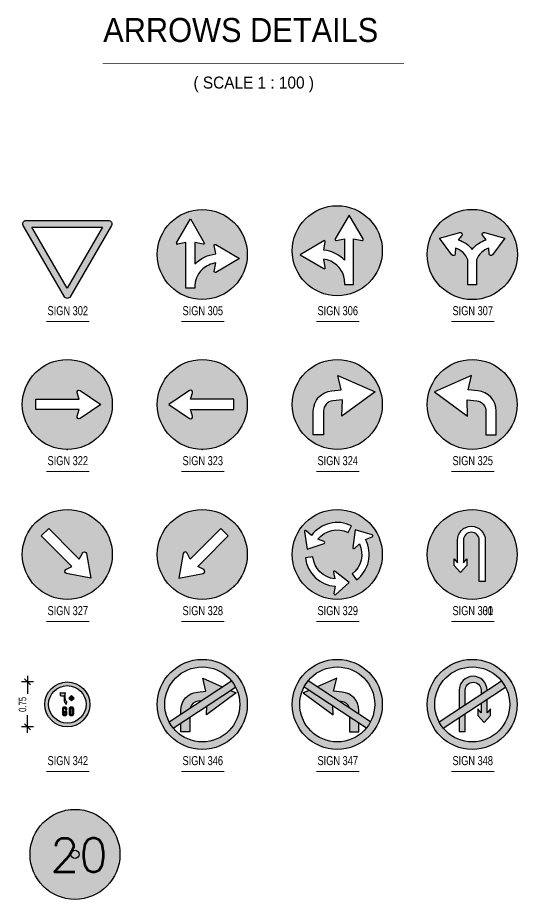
# Model space of a CAD drawing. Header units: metres. Extents: x 427982 to 431722, y 2905273 to 2906993.
# Drawn here: x 430954 to 431120.7, y 2905993.1 to 2906287.1 of the extents above; entities that cross this region are included whole.
import ezdxf
from ezdxf.lldxf.tags import DXFTag

# ---------------------------------------------------------------- set-up
doc = ezdxf.new("R2010")
doc.units = ezdxf.units.M
doc.linetypes.add('TI-620 150-200', pattern=[2, 1, -1])
for name, color, linetype in [('6_HAHI_Hatch Details 1.1', 7, 'Continuous'), ('TI-DETAILS', 7, 'Continuous'), ('TI-Dim 1000', 7, 'Continuous'), ('TI-MARKING', 7, 'Continuous'), ('TI-Signs', 7, 'Continuous'), ('TI-Text', 7, 'TI_PV'), ('TI-Veiw Ports', 3, 'Continuous')]:
    doc.layers.add(name, color=color, linetype=linetype)
doc.styles.add('DIM', font='simplex.shx')
doc.styles.add('JEREC', font='swisscl.ttf')
doc.styles.get("Standard").update_dxf_attribs({"font": 'simplex.shx'})
tags = doc.linetypes.add('TI-LE', pattern='A,66.702581,-0.059557,["L.E",DIM,S=1,R=0,X=0,Y=-0.439865],-2.345205,61.327337', length=130.43468).pattern_tags.tags
tags[6] = DXFTag(74, 10)
tags = doc.linetypes.add('TI_PV', pattern='A,48.055559,-0.517141,["P V",DIM,S=1.25,R=0,X=0,Y=-0.588432],-4.036816,22.390484', length=75).pattern_tags.tags
tags[6] = DXFTag(74, 10)
doc.dimstyles.new('TI 1000', dxfattribs={"dimtxt": 1.5, "dimasz": 1.25, "dimexe": 0.5, "dimexo": 0.5, "dimgap": 1, "dimtad": 0, "dimzin": 0, "dimdsep": 46, "dimtxsty": 'DIM', "dimblk": 'OBLIQUE', "dimcen": 0, "dimdle": 0.5, "dimclrd": 256, "dimclre": 256, "dimclrt": 256, "dimadec": 0, "dimazin": 0, "dimtfac": 1, "dimtix": 1, "dimtofl": 0, "dimtmove": 2, "dimatfit": 3, "dimldrblk": 'OBLIQUE', "dimfxl": 1, "dimfxlon": 1, "dimtvp": 0.666667, "dimtolj": 1, "dimtzin": 0, "dimlwd": -1, "dimlwe": -1, "dimarcsym": 0})

# ---------------------------------------------------------------- blocks, each defined once
blk = doc.blocks.new('TI-302')
at = {"layer": 'TI-Signs', "linetype": 'TI-LE'}
h = blk.add_hatch(color=1, dxfattribs=at)
h.dxf.hatch_style = 1
h.paths.add_polyline_path([(-0.194, 0.112, 0.57735), (0.194, 0.112), (2.935, 4.861, 0.57735), (2.742, 5.196), (-2.742, 5.196, 0.57735), (-2.935, 4.861)])
h.paths.add_polyline_path([(0, 0.671), (-2.355, 4.749), (2.355, 4.749)], flags=16)
h.paths.add_polyline_path([(0.703, 2.455), (0.301, 2.105), (-0.1, 2.455), (-0.1, 2.868), (0.096, 2.687, 0.710932), (0.153, 2.724), (0.151, 3.516, 0.561192), (0.026, 3.572), (-0.72, 3.062, -0.120616), (-0.95, 3.043, -0.21736), (-1.231, 3.332), (-1.231, 4.295), (-0.898, 4.295), (-0.898, 3.407, 0.586134), (-0.783, 3.37), (-0.741, 3.409), (-0.097, 3.875, -0.550607), (0.452, 3.539), (0.45, 2.707, 0.60097), (0.511, 2.691), (0.702, 2.868)], flags=0)
at = {"layer": 'TI-Signs', "linetype": 'TI-LE', "flags": 128}
blk.add_lwpolyline([(-2.935, 4.861, -0.57735), (-2.742, 5.196), (2.742, 5.196, -0.57735), (2.935, 4.861), (0.194, 0.112, -0.57735), (-0.194, 0.112), (-2.935, 4.861)], format="xyb", dxfattribs=at)
blk.add_lwpolyline([(2.355, 4.749), (0, 0.671), (-2.355, 4.749)], close=True, dxfattribs=at)
blk = doc.blocks.new('TI-324')
at = {"layer": 'TI-MARKING', "linetype": 'TI-LE'}
h = blk.add_hatch(color=5, dxfattribs=at)
h.dxf.hatch_style = 1
h.paths.add_polyline_path([(2.872, 2.997, 1), (-3.128, 2.997, 0.401744), (-0.256, 0), (0, 0, 0.401744)])
h.paths.add_polyline_path([(0.177, 2.218), (0.22, 3.297), (-0.428, 3.234, 0.386302), (-1.044, 2.556), (-1.044, 0.977), (-1.724, 0.977), (-1.724, 2.556, -0.386302), (-0.491, 3.913), (0.142, 3.974), (-0.086, 4.933), (2.393, 3.849)], flags=16)
blk.add_lwpolyline([(-1.724, 0.977), (-1.724, 2.556, -0.386302), (-0.491, 3.913), (0.142, 3.974), (-0.086, 4.933), (2.393, 3.849), (0.177, 2.218), (0.22, 3.297), (-0.428, 3.234, 0.386302), (-1.044, 2.556), (-1.044, 0.977)], format="xyb", close=True, dxfattribs=at)
blk.add_circle((-0.128, 2.997), 3, dxfattribs=at)
blk = doc.blocks.new('TI-323')
at = {"layer": 'TI-MARKING', "linetype": 'TI-LE'}
h = blk.add_hatch(color=5, dxfattribs=at)
h.dxf.hatch_style = 1
h.paths.add_polyline_path([(2.872, 2.997, 1), (-3.128, 2.997, 0.401744), (-0.256, 0), (0, 0, 0.401744)])
h.paths.add_polyline_path([(-0.407, 2.65), (-0.91, 2.65), (-0.774, 2.222, -0.713624), (-0.99, 2.061), (-2.355, 2.997), (-0.99, 3.933, -0.713624), (-0.774, 3.773), (-0.91, 3.345), (-0.407, 3.345), (1.976, 3.345), (1.976, 2.65)], flags=16)
at = {"layer": 'TI-MARKING', "linetype": 'TI-LE', "flags": 128}
blk.add_lwpolyline([(-0.774, 3.773), (-0.774, 3.773, 0.713624), (-0.99, 3.933), (-2.355, 2.997), (-0.99, 2.061, 0.713624), (-0.774, 2.222), (-0.774, 2.222), (-0.91, 2.65), (-0.407, 2.65), (1.976, 2.65), (1.976, 3.345), (-0.407, 3.345), (-0.91, 3.345)], format="xyb", close=True, dxfattribs=at)
at = {"layer": 'TI-MARKING', "linetype": 'TI-LE'}
blk.add_circle((-0.128, 2.997), 3, dxfattribs=at)
blk.add_point((-0.128, -0.003), dxfattribs=at)
blk = doc.blocks.new('TI-322')
at = {"layer": 'TI-MARKING', "linetype": 'TI-LE'}
h = blk.add_hatch(color=5, dxfattribs=at)
h.dxf.hatch_style = 1
h.paths.add_polyline_path([(-2.872, 2.997, 0.401744), (0, 0), (0.256, 0, 0.401744), (3.128, 2.997, 1)])
h.paths.add_polyline_path([(0.99, 3.933), (2.355, 2.997), (0.99, 2.061, -0.713624), (0.774, 2.222), (0.91, 2.65), (0.407, 2.65), (-1.976, 2.65), (-1.976, 3.345), (0.407, 3.345), (0.91, 3.345), (0.774, 3.773, -0.713624)], flags=16)
at = {"layer": 'TI-MARKING', "linetype": 'TI-LE', "flags": 128}
blk.add_lwpolyline([(0.774, 3.773), (0.774, 3.773, -0.713624), (0.99, 3.933), (2.355, 2.997), (0.99, 2.061, -0.713624), (0.774, 2.222), (0.774, 2.222), (0.91, 2.65), (0.407, 2.65), (-1.976, 2.65), (-1.976, 3.345), (0.407, 3.345), (0.91, 3.345)], format="xyb", close=True, dxfattribs=at)
at = {"layer": 'TI-MARKING', "linetype": 'TI-LE'}
blk.add_circle((0.128, 2.997), 3, dxfattribs=at)
blk.add_point((0.128, -0.003), dxfattribs=at)
blk = doc.blocks.new('TI-325')
at = {"layer": 'TI-MARKING', "linetype": 'TI-LE'}
h = blk.add_hatch(color=5, dxfattribs=at)
h.dxf.hatch_style = 1
h.paths.add_polyline_path([(-2.872, 2.997, 0.401744), (0, 0), (0.256, 0, 0.401744), (3.128, 2.997, 1)])
h.paths.add_polyline_path([(1.724, 2.556), (1.724, 0.977), (1.044, 0.977), (1.044, 2.556, 0.386302), (0.428, 3.234), (-0.22, 3.297), (-0.177, 2.218), (-2.393, 3.849), (0.086, 4.933), (-0.142, 3.974), (0.491, 3.913, -0.386302)], flags=16)
blk.add_lwpolyline([(1.724, 0.977), (1.724, 2.556, 0.386302), (0.491, 3.913), (-0.142, 3.974), (0.086, 4.933), (-2.393, 3.849), (-0.177, 2.218), (-0.22, 3.297), (0.428, 3.234, -0.386302), (1.044, 2.556), (1.044, 0.977)], format="xyb", close=True, dxfattribs=at)
blk.add_circle((0.128, 2.997), 3, dxfattribs=at)
blk = doc.blocks.new('TI-327')
at = {"layer": 'TI-MARKING', "linetype": 'TI-LE'}
h = blk.add_hatch(color=5, dxfattribs=at)
h.dxf.hatch_style = 1
h.paths.add_polyline_path([(3.128, 2.997, 1), (-2.872, 2.997, 0.401744), (0, 0), (0.256, 0, 0.401744)])
h.paths.add_polyline_path([(-1.606, 4.239), (-1.114, 4.731), (0.571, 3.046), (0.927, 2.691), (1.133, 3.089, -0.713624), (1.4, 3.049), (1.702, 1.423), (0.076, 1.726, -0.713624), (0.037, 1.992), (0.435, 2.199), (0.08, 2.554)], flags=16)
at = {"layer": 'TI-MARKING', "linetype": 'TI-LE', "flags": 128}
blk.add_lwpolyline([(1.133, 3.089), (1.133, 3.089, -0.713624), (1.4, 3.049), (1.702, 1.423), (0.076, 1.726, -0.713624), (0.037, 1.992), (0.037, 1.992), (0.435, 2.199), (0.08, 2.554), (-1.606, 4.239), (-1.114, 4.731), (0.571, 3.046), (0.927, 2.691)], format="xyb", close=True, dxfattribs=at)
at = {"layer": 'TI-MARKING', "linetype": 'TI-LE'}
blk.add_circle((0.128, 2.997), 3, dxfattribs=at)
blk = doc.blocks.new('TI-328')
at = {"layer": 'TI-MARKING', "linetype": 'TI-LE'}
h = blk.add_hatch(color=5, dxfattribs=at)
h.dxf.hatch_style = 1
h.paths.add_polyline_path([(3.128, 2.997, 1), (-2.872, 2.997, 0.401744), (0, 0), (0.256, 0, 0.401744)])
h.paths.add_polyline_path([(0.177, 2.554), (-0.178, 2.199), (0.22, 1.992, -0.713624), (0.18, 1.726), (-1.446, 1.423), (-1.143, 3.049, -0.713624), (-0.877, 3.089), (-0.67, 2.691), (-0.315, 3.046), (1.37, 4.731), (1.862, 4.239)], flags=16)
at = {"layer": 'TI-MARKING', "linetype": 'TI-LE', "flags": 128}
blk.add_lwpolyline([(-0.315, 3.046), (-0.67, 2.691), (-0.877, 3.089), (-0.877, 3.089, 0.713624), (-1.143, 3.049), (-1.446, 1.423), (0.18, 1.726, 0.713624), (0.22, 1.992), (0.22, 1.992), (-0.178, 2.199), (0.177, 2.554), (1.862, 4.239), (1.37, 4.731)], format="xyb", close=True, dxfattribs=at)
at = {"layer": 'TI-MARKING', "linetype": 'TI-LE'}
blk.add_circle((0.128, 2.997), 3, dxfattribs=at)
blk.add_point((2.25, 0.876), dxfattribs=at)
blk = doc.blocks.new('TI-329')
at = {"layer": 'TI-MARKING', "linetype": 'TI-LE'}
h = blk.add_hatch(color=5, dxfattribs=at)
h.dxf.hatch_style = 1
h.paths.add_polyline_path([(-2.872, 2.997, 0.401744), (0, 0), (0.256, 0, 0.401744), (3.128, 2.997, 1)])
h.paths.add_polyline_path([(-1.879, 3.338), (-2.066, 4.513, -0.725787), (-1.95, 4.581), (-1.591, 4.257, -0.365703), (1.082, 4.903), (0.86, 4.459, 0.356293), (-1.157, 4.007), (-0.751, 3.862, -0.683001), (-0.747, 3.728)], flags=16)
h.paths.add_polyline_path([(-0.018, 1.867), (0.919, 1.121), (0.027, 0.332, -0.725787), (-0.093, 0.394), (-0.012, 0.871, -0.365703), (-1.992, 2.779), (-1.498, 2.83, 0.356293), (-0.034, 1.371), (-0.129, 1.791, -0.683001)], flags=16)
h.paths.add_polyline_path([(1.17, 3.46), (1.32, 4.648), (2.457, 4.297, -0.725787), (2.467, 4.163), (2.018, 3.983, -0.365703), (1.417, 1.3), (1.117, 1.695, 0.356293), (1.602, 3.705), (1.292, 3.404, -0.683001)], flags=16)
for points in [[(-1.157, 4.007, -0.356293), (0.86, 4.459), (1.082, 4.903, 0.365703), (-1.591, 4.257), (-1.949, 4.58, 0.731106), (-2.066, 4.513), (-1.879, 3.338), (-0.756, 3.724, 0.735539), (-0.751, 3.862)], [(1.602, 3.705, -0.356293), (1.117, 1.695), (1.417, 1.3, 0.365703), (2.018, 3.983), (2.466, 4.162, 0.731106), (2.457, 4.297), (1.32, 4.648), (1.171, 3.47, 0.735539), (1.292, 3.404)], [(-0.034, 1.371, -0.356293), (-1.498, 2.83), (-1.992, 2.779, 0.365703), (-0.012, 0.871), (-0.093, 0.395, 0.731106), (0.027, 0.332), (0.919, 1.121), (-0.01, 1.861, 0.735539), (-0.129, 1.792)]]:
    blk.add_lwpolyline(points, format="xyb", close=True, dxfattribs=at)
blk.add_circle((0.128, 2.997), 3, dxfattribs=at)
blk.add_circle((0.128, 2.997), 3, dxfattribs=at)
blk = doc.blocks.new('TI-307')
at = {"layer": 'TI-MARKING', "linetype": 'TI-LE'}
h = blk.add_hatch(color=5, dxfattribs=at)
h.dxf.hatch_style = 1
h.paths.add_polyline_path([(3.275, 2.997, 0.391715), (0.498, 5.997), (0.033, 5.997, 0.391715), (-2.743, 2.997, 0.388545), (0, 0), (0.531, 0, 0.388545)])
h.paths.add_polyline_path([(-0.029, 2.647, 0.244704), (-0.858, 3.411), (-0.869, 3.031, -0.713624), (-1.088, 2.963), (-1.918, 4.094), (-0.563, 4.462, -0.713624), (-0.435, 4.273), (-0.664, 3.968, -0.159563), (0.263, 3.328, -0.160059), (1.185, 3.969), (0.957, 4.274, -0.713624), (1.085, 4.463), (2.44, 4.095), (1.609, 2.964, -0.713624), (1.391, 3.032), (1.38, 3.412, 0.246144), (0.561, 2.647), (0.561, 0.973), (-0.029, 0.973)], flags=16)
at = {"layer": 'TI-MARKING', "linetype": 'TI-LE', "flags": 128}
blk.add_lwpolyline([(-0.029, 2.647, 0.244704), (-0.858, 3.411), (-0.869, 3.031), (-0.869, 3.031, -0.713624), (-1.088, 2.963), (-1.918, 4.094), (-0.563, 4.462, -0.713624), (-0.435, 4.273), (-0.435, 4.273), (-0.664, 3.968, -0.159563), (0.263, 3.328, -0.160059), (1.185, 3.969), (0.957, 4.274), (0.957, 4.274, -0.713624), (1.085, 4.463), (2.44, 4.095), (1.609, 2.964, -0.713624), (1.391, 3.032), (1.391, 3.032), (1.38, 3.412, 0.246144), (0.561, 2.647), (0.561, 0.973), (-0.029, 0.973), (-0.029, 2.647)], format="xyb", dxfattribs=at)
at = {"layer": 'TI-MARKING', "linetype": 'TI-LE'}
blk.add_circle((0.266, 2.997), 3.009, dxfattribs=at)
blk = doc.blocks.new('TI-305')
at = {"layer": 'TI-MARKING', "linetype": 'TI-LE'}
h = blk.add_hatch(color=5, dxfattribs=at)
h.dxf.hatch_style = 1
h.paths.add_polyline_path([(3.128, 2.997, 1), (-2.872, 2.997, 0.401744), (0, 0), (0.256, 0, 0.401744)])
h.paths.add_polyline_path([(0.927, 1.873), (1.031, 2.433, 0.141685), (0.155, 2.029, 0.066339), (-0.117, 1.712, 0.099833), (-0.339, 1.152, 0.032047), (-0.364, 0.929), (-0.364, 0.756), (-0.964, 0.756), (-0.964, 3.788), (-1.524, 3.684, -0.642684), (-1.592, 3.781), (-0.664, 5.363), (0.264, 3.781, -0.642684), (0.196, 3.684), (-0.364, 3.788), (-0.364, 2.364, -0.179063), (1.031, 3.033), (0.927, 3.593, -0.642684), (1.024, 3.661), (2.606, 2.733), (1.024, 1.805, -0.642684)], flags=16)
blk.add_lwpolyline([(-1.592, 3.781), (-0.664, 5.363), (0.264, 3.781, -0.642684), (0.196, 3.684), (-0.364, 3.788), (-0.364, 2.364, -0.179063), (1.031, 3.033), (0.927, 3.593, -0.642684), (1.024, 3.661), (2.606, 2.733), (1.024, 1.805, -0.642684), (0.927, 1.873), (1.031, 2.433, 0.141685), (0.155, 2.029, 0.066339), (-0.117, 1.712, 0.099833), (-0.339, 1.152, 0.032047), (-0.364, 0.929), (-0.364, 0.756), (-0.964, 0.756), (-0.964, 3.788), (-1.524, 3.684)], format="xyb", dxfattribs=at)
blk.add_circle((0.128, 2.997), 3, dxfattribs=at)
blk.add_arc((-1.536, 3.748), 0.065, 149.60794, 280.52078, dxfattribs=at)
blk = doc.blocks.new('TI-306')
at = {"layer": 'TI-MARKING', "linetype": 'TI-LE'}
h = blk.add_hatch(color=5, dxfattribs=at)
h.dxf.hatch_style = 1
h.paths.add_polyline_path([(3.128, 2.997, 1), (-2.872, 2.997, 0.401744), (0, 0), (0.256, 0, 0.401744)])
h.paths.add_polyline_path([(1.221, 0.756), (0.621, 0.756), (0.621, 0.929, 0.032047), (0.595, 1.152, 0.099833), (0.374, 1.712, 0.066339), (0.102, 2.029, 0.141685), (-0.775, 2.433), (-0.671, 1.873, -0.642684), (-0.767, 1.805), (-2.35, 2.733), (-0.767, 3.661, -0.642684), (-0.671, 3.593), (-0.775, 3.033, -0.179063), (0.621, 2.364), (0.621, 3.788), (0.061, 3.684, -0.642684), (-0.007, 3.781), (0.921, 5.363), (1.849, 3.781, -0.642684), (1.781, 3.684), (1.221, 3.788)], flags=16)
for p, q in [((0.921, 5.363), (-0.007, 3.781)), ((1.849, 3.781), (0.921, 5.363)), ((-0.767, 3.661), (-2.35, 2.733)), ((-0.775, 3.033), (-0.671, 3.593)), ((0.061, 3.684), (0.621, 3.788)), ((0.621, 3.788), (0.621, 2.364)), ((1.221, 0.756), (1.221, 3.788)), ((1.221, 3.788), (1.781, 3.684)), ((-2.35, 2.733), (-0.767, 1.805)), ((-0.671, 1.873), (-0.775, 2.433)), ((0.621, 0.929), (0.621, 0.756)), ((0.621, 0.756), (1.221, 0.756))]:
    blk.add_line(p, q, dxfattribs=at)
blk.add_circle((0.128, 2.997), 3, dxfattribs=at)
for centre, radius, start, end in [((-0.734, 3.605), 0.065, 349.47922, 120.39206), ((0.049, 3.748), 0.065, 149.60794, 280.52078), ((1.793, 3.748), 0.065, 259.47922, 30.39206), ((-0.98, 0.813), 2.229, 44.09509, 84.70288), ((-1.035, 0.716), 1.737, 49.1203, 81.37744), ((-0.734, 1.861), 0.065, 239.60794, 10.52078), ((-0.953, 0.85), 1.582, 32.99817, 48.17962), ((-0.904, 0.882), 1.523, 10.19375, 32.99817), ((-1.124, 0.843), 1.747, 2.8516, 10.19375)]:
    blk.add_arc(centre, radius, start, end, dxfattribs=at)
blk = doc.blocks.new('TI-330 L')
at = {"layer": 'TI-Signs'}
h = blk.add_hatch(color=5, dxfattribs=at)
h.dxf.hatch_style = 1
h.paths.add_polyline_path([(-2.999, 2.999, 1), (2.999, 2.999, 1)])
h.paths.add_polyline_path([(0.871, 1.184), (0.471, 1.184), (0.471, 3.945, 1), (-0.59, 3.945), (-0.59, 2.445), (-0.368, 2.694), (-0.368, 2.267), (-0.79, 1.793), (-1.211, 2.267), (-1.211, 2.694), (-0.99, 2.445), (-0.99, 3.945, -1), (0.871, 3.945)], flags=16)
at = {"layer": 'TI-Signs', "linetype": 'TI-LE', "flags": 128}
blk.add_lwpolyline([(-0.368, 2.694), (-0.368, 2.267), (-0.79, 1.793), (-1.211, 2.267), (-1.211, 2.694), (-0.99, 2.445), (-0.99, 3.945, -1), (0.871, 3.945), (0.871, 1.184), (0.471, 1.184), (0.471, 3.945, 1), (-0.59, 3.945), (-0.59, 2.445), (-0.368, 2.694)], format="xyb", dxfattribs=at)
at = {"layer": 'TI-Signs', "linetype": 'TI-LE'}
blk.add_circle((0, 2.999), 2.999, dxfattribs=at)
blk = doc.blocks.new('TI-342-60 km')
at = {"layer": 'TI-MARKING', "linetype": 'TI-LE'}
h = blk.add_hatch(color=1, dxfattribs=at)
h.dxf.hatch_style = 1
h.paths.add_polyline_path([(2.98, 3, 0.374332), (0.39, 5.97), (-0.43, 5.97, 0.374332), (-3.02, 3, 1)])
h.paths.add_polyline_path([(-2.52, 3, -1), (2.48, 3, -1)], flags=16)
h.paths.add_polyline_path([(0.83, 2.4), (0.83, 1.74, -0.414214), (0.59, 1.5), (0.53, 1.5), (0.47, 1.5, -0.414214), (0.23, 1.74), (0.23, 2.4, -0.414214), (0.47, 2.64), (0.53, 2.64), (0.59, 2.64, -0.414214)], flags=0)
h.paths.add_polyline_path([(0.66, 2.4), (0.66, 1.74, -0.414214), (0.59, 1.66), (0.53, 1.66), (0.47, 1.66, -0.414214), (0.4, 1.74), (0.4, 2.4, -0.414214), (0.47, 2.47), (0.53, 2.47), (0.59, 2.47, -0.414214)], flags=0)
h.paths.add_polyline_path([(0.89, 3.85), (0.55, 3.5), (0.2, 3.85), (0.55, 4.2)], flags=0)
h.paths.add_polyline_path([(-0.08, 2.4), (-0.08, 2.32, -0.414214), (-0.12, 2.28), (-0.21, 2.28, -0.414214), (-0.25, 2.32), (-0.25, 2.4, 0.414214), (-0.32, 2.47), (-0.38, 2.47), (-0.44, 2.47, 0.414214), (-0.51, 2.4), (-0.51, 2.13, 0.414214), (-0.43, 2.05), (-0.16, 2.05, -0.414214), (-0.08, 1.97), (-0.08, 1.74, -0.414214), (-0.32, 1.5), (-0.38, 1.5), (-0.44, 1.5, -0.414214), (-0.67, 1.74), (-0.67, 2.4, -0.414214), (-0.44, 2.64), (-0.38, 2.64), (-0.32, 2.64, -0.414214)], flags=0)
h.paths.add_polyline_path([(-0.12, 3.01, -0.295407), (-0.43, 3.61, -0.059032), (-0.41, 4.19, -0.125009), (-0.93, 4.18, -0.348866), (-0.98, 4.24), (-0.98, 4.57, 0.252167), (-0.79, 4.48), (-0.69, 4.48, 0.079016), (-0.26, 4.54, 0.108798), (-0.27, 3.66, 0.173476), (-0.07, 3.33)], flags=0)
h.paths.add_polyline_path([(-0.25, 1.85), (-0.25, 1.7, -0.414214), (-0.29, 1.66), (-0.38, 1.66), (-0.47, 1.66, -0.414214), (-0.51, 1.7), (-0.51, 1.85, -0.414214), (-0.47, 1.89), (-0.29, 1.89, -0.414214)], flags=0)
at = {"layer": 'TI-MARKING', "linetype": 'TI-LE', "true_color": 0x000000}
h = blk.add_hatch(color=18, dxfattribs=at)
h.dxf.hatch_style = 1
h.paths.add_polyline_path([(-0.26, 4.54, -0.079016), (-0.69, 4.48), (-0.79, 4.48, -0.252167), (-0.98, 4.57), (-0.98, 4.24, 0.348866), (-0.93, 4.18, 0.125009), (-0.41, 4.19, 0.059032), (-0.43, 3.61, 0.295407), (-0.12, 3.01), (-0.07, 3.33, -0.173476), (-0.27, 3.66, -0.108798)])
h = blk.add_hatch(color=18, dxfattribs=at)
h.dxf.hatch_style = 1
h.paths.add_polyline_path([(0.89, 3.85), (0.55, 4.2), (0.2, 3.85), (0.55, 3.5)])
h = blk.add_hatch(color=18, dxfattribs=at)
h.dxf.hatch_style = 1
h.paths.add_polyline_path([(-0.08, 1.74), (-0.08, 1.97, 0.414214), (-0.16, 2.05), (-0.43, 2.05, -0.414214), (-0.51, 2.13), (-0.51, 2.4, -0.414214), (-0.44, 2.47), (-0.38, 2.47), (-0.32, 2.47, -0.414214), (-0.25, 2.4), (-0.25, 2.32, 0.414214), (-0.21, 2.28), (-0.12, 2.28, 0.414214), (-0.08, 2.32), (-0.08, 2.4, 0.414214), (-0.32, 2.64), (-0.38, 2.64), (-0.44, 2.64, 0.414214), (-0.67, 2.4), (-0.67, 1.74, 0.414214), (-0.44, 1.5), (-0.38, 1.5), (-0.32, 1.5, 0.414214)])
h.paths.add_polyline_path([(-0.38, 1.66), (-0.47, 1.66, -0.414214), (-0.51, 1.7), (-0.51, 1.85, -0.414214), (-0.47, 1.89), (-0.29, 1.89, -0.414214), (-0.25, 1.85), (-0.25, 1.7, -0.414214), (-0.29, 1.66)], flags=16)
h = blk.add_hatch(color=18, dxfattribs=at)
h.dxf.hatch_style = 1
h.paths.add_polyline_path([(0.83, 1.74), (0.83, 2.4, 0.414214), (0.59, 2.64), (0.53, 2.64), (0.47, 2.64, 0.414214), (0.23, 2.4), (0.23, 1.74, 0.414214), (0.47, 1.5), (0.53, 1.5), (0.59, 1.5, 0.414214)])
h.paths.add_polyline_path([(0.59, 1.66), (0.53, 1.66), (0.47, 1.66, -0.414214), (0.4, 1.74), (0.4, 2.4, -0.414214), (0.47, 2.47), (0.53, 2.47), (0.59, 2.47, -0.414214), (0.66, 2.4), (0.66, 1.74, -0.414214)], flags=16)
at = {"layer": 'TI-MARKING', "linetype": 'TI-LE'}
blk.add_lwpolyline([(-0.79, 4.48, -0.252167), (-0.98, 4.57), (-0.98, 4.24, 0.348866), (-0.93, 4.18, 0.125009), (-0.41, 4.19, 0.059032), (-0.43, 3.61, 0.295407), (-0.12, 3.01), (-0.07, 3.33, -0.173476), (-0.27, 3.66, -0.108798), (-0.26, 4.54, -0.079016), (-0.69, 4.48), (-0.8, 4.48)], format="xyb", dxfattribs=at)
blk.add_lwpolyline([(0.55, 3.5), (0.89, 3.85), (0.55, 4.2), (0.2, 3.85)], close=True, dxfattribs=at)
at = {"layer": 'TI-MARKING', "linetype": 'TI-LE', "flags": 128}
for points in [[(-0.16, 2.05), (-0.43, 2.05, -0.414214), (-0.51, 2.13), (-0.51, 2.4, -0.414214), (-0.44, 2.47), (-0.38, 2.47), (-0.32, 2.47, -0.414214), (-0.25, 2.4), (-0.25, 2.32, 0.414214), (-0.21, 2.28), (-0.12, 2.28, 0.414214), (-0.08, 2.32), (-0.08, 2.4, 0.414214), (-0.32, 2.64), (-0.38, 2.64), (-0.44, 2.64, 0.414214), (-0.67, 2.4), (-0.67, 1.74, 0.414214), (-0.44, 1.5), (-0.38, 1.5), (-0.32, 1.5, 0.414214), (-0.08, 1.74), (-0.08, 1.97, 0.414214)], [(0.53, 2.64), (0.47, 2.64, 0.414214), (0.23, 2.4), (0.23, 1.74, 0.414214), (0.47, 1.5), (0.53, 1.5), (0.59, 1.5, 0.414214), (0.83, 1.74), (0.83, 2.4, 0.414214), (0.59, 2.64)], [(0.53, 2.47), (0.47, 2.47, 0.414214), (0.4, 2.4), (0.4, 1.74, 0.414214), (0.47, 1.66), (0.53, 1.66), (0.59, 1.66, 0.414214), (0.66, 1.74), (0.66, 2.4, 0.414214), (0.59, 2.47)], [(-0.51, 1.85), (-0.51, 1.7, 0.414214), (-0.47, 1.66), (-0.38, 1.66), (-0.29, 1.66, 0.414214), (-0.25, 1.7), (-0.25, 1.85, 0.414214), (-0.29, 1.89), (-0.47, 1.89, 0.414214)]]:
    blk.add_lwpolyline(points, format="xyb", close=True, dxfattribs=at)
at = {"layer": 'TI-MARKING', "linetype": 'TI-LE'}
for radius in [3, 2.5]:
    blk.add_circle((-0.02, 3), radius, dxfattribs=at)
blk = doc.blocks.new('TI-347')
at = {"layer": 'TI-MARKING', "linetype": 'TI-LE'}
h = blk.add_hatch(color=1, dxfattribs=at)
h.dxf.hatch_style = 1
h.paths.add_polyline_path([(0.413, 5.971), (-0.413, 5.971, 0.374332), (-3, 3, 1), (3, 3, 0.374332)])
h.paths.add_polyline_path([(2.5, 3, -1), (-2.5, 3, -1)], flags=16)
h.paths.add_polyline_path([(1.318, 3.851), (0.972, 3.504), (0.625, 3.851), (0.971, 4.198)], flags=0)
h.paths.add_polyline_path([(0.85, 2.401), (0.85, 1.736, -0.414214), (0.612, 1.498), (0.553, 1.498), (0.494, 1.498, -0.414214), (0.256, 1.736), (0.256, 2.401, -0.414214), (0.494, 2.639), (0.553, 2.639), (0.612, 2.639, -0.414214)], flags=0)
h.paths.add_polyline_path([(0.684, 2.401), (0.684, 1.736, -0.414214), (0.612, 1.664), (0.553, 1.664), (0.494, 1.664, -0.414214), (0.422, 1.736), (0.422, 2.401, -0.414214), (0.494, 2.473), (0.553, 2.473), (0.612, 2.473, -0.414214)], flags=0)
h.paths.add_polyline_path([(0.301, 3.067, -0.295407), (-0.128, 3.588, -0.059032), (-0.229, 4.158), (-0.253, 4.158, -0.059032), (-0.354, 3.588, -0.295407), (-0.783, 3.067), (-0.767, 3.398, 0.173476), (-0.5, 3.674, 0.108798), (-0.321, 4.532), (-0.161, 4.53, 0.108605), (0.019, 3.674, 0.173476), (0.285, 3.398)], flags=0)
h.paths.add_polyline_path([(-0.11, 2.401), (-0.11, 2.154, -0.283658), (-0.154, 2.082), (-0.219, 2.049), (-0.154, 2.016, -0.283658), (-0.11, 1.944), (-0.11, 1.736, -0.414214), (-0.347, 1.498), (-0.407, 1.498), (-0.466, 1.498, -0.414214), (-0.704, 1.736), (-0.704, 1.944, -0.283658), (-0.66, 2.016), (-0.594, 2.049), (-0.633, 2.069), (-0.66, 2.082, -0.283658), (-0.704, 2.154), (-0.704, 2.401, -0.414214), (-0.466, 2.639), (-0.407, 2.639), (-0.347, 2.639, -0.414214)], flags=0)
h.paths.add_polyline_path([(-0.276, 2.401), (-0.276, 2.258, -0.283658), (-0.32, 2.187), (-0.371, 2.161, -0.23689), (-0.443, 2.161), (-0.493, 2.187, -0.283658), (-0.538, 2.258), (-0.538, 2.401, -0.414214), (-0.466, 2.473), (-0.407, 2.473), (-0.347, 2.473, -0.414214)], flags=0)
h.paths.add_polyline_path([(-0.276, 1.84), (-0.276, 1.736, -0.414214), (-0.347, 1.664), (-0.407, 1.664), (-0.466, 1.664, -0.414214), (-0.538, 1.736), (-0.538, 1.84, -0.283658), (-0.493, 1.912), (-0.443, 1.937, -0.23689), (-0.371, 1.937), (-0.32, 1.912, -0.283658)], flags=0)
at = {"layer": 'TI-Signs', "true_color": 0x000000}
h = blk.add_hatch(color=18, dxfattribs=at)
h.dxf.hatch_style = 1
h.paths.add_polyline_path([(0.327, 3.824), (-0.243, 3.879), (-0.038, 4.742), (-1.334, 4.175), (0.107, 3.229), (0.269, 3.213, -0.307004), (0.8, 2.774), (1.436, 2.356), (1.436, 2.603, 0.386302)])
at = {"layer": 'TI-Signs'}
h = blk.add_hatch(color=1, dxfattribs=at)
h.dxf.hatch_style = 1
h.paths.add_polyline_path([(-1.942, 4.575, 0.050126), (-2.216, 4.157), (1.942, 1.425, 0.050126), (2.216, 1.843)])
at = {"layer": 'TI-Signs', "true_color": 0x000000}
h = blk.add_hatch(color=18, dxfattribs=at)
h.dxf.hatch_style = 1
h.paths.add_polyline_path([(-1.881, 3.936), (-2.269, 3.767), (-0.274, 2.298), (-0.299, 2.897)])
h = blk.add_hatch(color=18, dxfattribs=at)
h.dxf.hatch_style = 1
h.paths.add_polyline_path([(0.824, 1.181), (1.436, 1.181), (1.436, 1.758), (0.824, 2.16)])
at = {"layer": 'TI-Signs', "linetype": 'TI-LE'}
for p, q in [((1.942, 1.425), (-2.216, 4.157)), ((2.216, 1.843), (-1.942, 4.575))]:
    blk.add_line(p, q, dxfattribs=at)
for points in [[(1.436, 2.356), (1.436, 2.603, 0.386302), (0.327, 3.824), (-0.243, 3.879), (-0.038, 4.742), (-1.334, 4.175)], [(0.107, 3.229), (0.269, 3.213, -0.307004), (0.8, 2.774)]]:
    blk.add_lwpolyline(points, format="xyb", dxfattribs=at)
for points in [[(-1.881, 3.936), (-2.269, 3.767), (-0.274, 2.298), (-0.299, 2.897)], [(0.824, 2.16), (0.824, 1.181), (1.436, 1.181), (1.436, 1.758)]]:
    blk.add_lwpolyline(points, dxfattribs=at)
for radius in [3, 2.5]:
    blk.add_circle((0, 3), radius, dxfattribs=at)
blk = doc.blocks.new('TI-346')
at = {"layer": 'TI-MARKING', "linetype": 'TI-LE'}
h = blk.add_hatch(color=1, dxfattribs=at)
h.dxf.hatch_style = 1
h.paths.add_polyline_path([(-0.413, 5.971), (0.413, 5.971, -0.374332), (3, 3, -1), (-3, 3, -0.374332)])
h.paths.add_polyline_path([(-2.5, 3, 1), (2.5, 3, 1)], flags=16)
h.paths.add_polyline_path([(-1.318, 3.851), (-0.972, 3.504), (-0.625, 3.851), (-0.971, 4.198)], flags=0)
h.paths.add_polyline_path([(-0.85, 2.401), (-0.85, 1.736, 0.414214), (-0.612, 1.498), (-0.553, 1.498), (-0.494, 1.498, 0.414214), (-0.256, 1.736), (-0.256, 2.401, 0.414214), (-0.494, 2.639), (-0.553, 2.639), (-0.612, 2.639, 0.414214)], flags=0)
h.paths.add_polyline_path([(-0.684, 2.401), (-0.684, 1.736, 0.414214), (-0.612, 1.664), (-0.553, 1.664), (-0.494, 1.664, 0.414214), (-0.422, 1.736), (-0.422, 2.401, 0.414214), (-0.494, 2.473), (-0.553, 2.473), (-0.612, 2.473, 0.414214)], flags=0)
h.paths.add_polyline_path([(-0.301, 3.067, 0.295407), (0.128, 3.588, 0.059032), (0.229, 4.158), (0.253, 4.158, 0.059032), (0.354, 3.588, 0.295407), (0.783, 3.067), (0.767, 3.398, -0.173476), (0.5, 3.674, -0.108798), (0.321, 4.532), (0.161, 4.53, -0.108605), (-0.019, 3.674, -0.173476), (-0.285, 3.398)], flags=0)
h.paths.add_polyline_path([(0.11, 2.401), (0.11, 2.154, 0.283658), (0.154, 2.082), (0.219, 2.049), (0.154, 2.016, 0.283658), (0.11, 1.944), (0.11, 1.736, 0.414214), (0.347, 1.498), (0.407, 1.498), (0.466, 1.498, 0.414214), (0.704, 1.736), (0.704, 1.944, 0.283658), (0.66, 2.016), (0.594, 2.049), (0.633, 2.069), (0.66, 2.082, 0.283658), (0.704, 2.154), (0.704, 2.401, 0.414214), (0.466, 2.639), (0.407, 2.639), (0.347, 2.639, 0.414214)], flags=0)
h.paths.add_polyline_path([(0.276, 2.401), (0.276, 2.258, 0.283658), (0.32, 2.187), (0.371, 2.161, 0.23689), (0.443, 2.161), (0.493, 2.187, 0.283658), (0.538, 2.258), (0.538, 2.401, 0.414214), (0.466, 2.473), (0.407, 2.473), (0.347, 2.473, 0.414214)], flags=0)
h.paths.add_polyline_path([(0.276, 1.84), (0.276, 1.736, 0.414214), (0.347, 1.664), (0.407, 1.664), (0.466, 1.664, 0.414214), (0.538, 1.736), (0.538, 1.84, 0.283658), (0.493, 1.912), (0.443, 1.937, 0.23689), (0.371, 1.937), (0.32, 1.912, 0.283658)], flags=0)
at = {"layer": 'TI-Signs', "true_color": 0x000000}
h = blk.add_hatch(color=18, dxfattribs=at)
h.dxf.hatch_style = 1
h.paths.add_polyline_path([(1.334, 4.175), (0.038, 4.742), (0.243, 3.879), (-0.327, 3.824, 0.386302), (-1.436, 2.603), (-1.436, 2.356), (-0.8, 2.774, -0.307004), (-0.269, 3.213), (-0.107, 3.229)])
at = {"layer": 'TI-Signs'}
h = blk.add_hatch(color=1, dxfattribs=at)
h.dxf.hatch_style = 1
h.paths.add_polyline_path([(2.216, 4.157, 0.050126), (1.942, 4.575), (-2.216, 1.843, 0.050126), (-1.942, 1.425)])
at = {"layer": 'TI-Signs', "true_color": 0x000000}
h = blk.add_hatch(color=18, dxfattribs=at)
h.dxf.hatch_style = 1
h.paths.add_polyline_path([(2.269, 3.767), (1.881, 3.936), (0.299, 2.897), (0.274, 2.298)])
h = blk.add_hatch(color=18, dxfattribs=at)
h.dxf.hatch_style = 1
h.paths.add_polyline_path([(-0.824, 2.16), (-1.436, 1.758), (-1.436, 1.181), (-0.824, 1.181)])
at = {"layer": 'TI-Signs', "linetype": 'TI-LE'}
for p, q in [((-2.216, 1.843), (1.942, 4.575)), ((-1.942, 1.425), (2.216, 4.157))]:
    blk.add_line(p, q, dxfattribs=at)
for points in [[(-1.436, 2.356), (-1.436, 2.603, -0.386302), (-0.327, 3.824), (0.243, 3.879), (0.038, 4.742), (1.334, 4.175)], [(-0.107, 3.229), (-0.269, 3.213, 0.307004), (-0.8, 2.774)]]:
    blk.add_lwpolyline(points, format="xyb", dxfattribs=at)
for points in [[(1.881, 3.936), (2.269, 3.767), (0.274, 2.298), (0.299, 2.897)], [(-0.824, 2.16), (-0.824, 1.181), (-1.436, 1.181), (-1.436, 1.758)]]:
    blk.add_lwpolyline(points, dxfattribs=at)
for radius in [3, 2.5]:
    blk.add_circle((0, 3), radius, dxfattribs=at)
blk = doc.blocks.new('TI-348 R')
at = {"layer": 'TI-MARKING', "linetype": 'TI-LE'}
h = blk.add_hatch(color=1, dxfattribs=at)
h.dxf.hatch_style = 1
h.paths.add_polyline_path([(-0.413, 5.971), (0.413, 5.971, -0.374332), (3, 3, -1), (-3, 3, -0.374332)])
h.paths.add_polyline_path([(-2.5, 3, 1), (2.5, 3, 1)], flags=16)
h.paths.add_polyline_path([(-1.318, 3.851), (-0.972, 3.504), (-0.625, 3.851), (-0.971, 4.198)], flags=0)
h.paths.add_polyline_path([(-0.85, 2.401), (-0.85, 1.736, 0.414214), (-0.612, 1.498), (-0.553, 1.498), (-0.494, 1.498, 0.414214), (-0.256, 1.736), (-0.256, 2.401, 0.414214), (-0.494, 2.639), (-0.553, 2.639), (-0.612, 2.639, 0.414214)], flags=0)
h.paths.add_polyline_path([(-0.684, 2.401), (-0.684, 1.736, 0.414214), (-0.612, 1.664), (-0.553, 1.664), (-0.494, 1.664, 0.414214), (-0.422, 1.736), (-0.422, 2.401, 0.414214), (-0.494, 2.473), (-0.553, 2.473), (-0.612, 2.473, 0.414214)], flags=0)
h.paths.add_polyline_path([(-0.301, 3.067, 0.295407), (0.128, 3.588, 0.059032), (0.229, 4.158), (0.253, 4.158, 0.059032), (0.354, 3.588, 0.295407), (0.783, 3.067), (0.767, 3.398, -0.173476), (0.5, 3.674, -0.108798), (0.321, 4.532), (0.161, 4.53, -0.108605), (-0.019, 3.674, -0.173476), (-0.285, 3.398)], flags=0)
h.paths.add_polyline_path([(0.11, 2.401), (0.11, 2.154, 0.283658), (0.154, 2.082), (0.219, 2.049), (0.154, 2.016, 0.283658), (0.11, 1.944), (0.11, 1.736, 0.414214), (0.347, 1.498), (0.407, 1.498), (0.466, 1.498, 0.414214), (0.704, 1.736), (0.704, 1.944, 0.283658), (0.66, 2.016), (0.594, 2.049), (0.633, 2.069), (0.66, 2.082, 0.283658), (0.704, 2.154), (0.704, 2.401, 0.414214), (0.466, 2.639), (0.407, 2.639), (0.347, 2.639, 0.414214)], flags=0)
h.paths.add_polyline_path([(0.276, 2.401), (0.276, 2.258, 0.283658), (0.32, 2.187), (0.371, 2.161, 0.23689), (0.443, 2.161), (0.493, 2.187, 0.283658), (0.538, 2.258), (0.538, 2.401, 0.414214), (0.466, 2.473), (0.407, 2.473), (0.347, 2.473, 0.414214)], flags=0)
h.paths.add_polyline_path([(0.276, 1.84), (0.276, 1.736, 0.414214), (0.347, 1.664), (0.407, 1.664), (0.466, 1.664, 0.414214), (0.538, 1.736), (0.538, 1.84, 0.283658), (0.493, 1.912), (0.443, 1.937, 0.23689), (0.371, 1.937), (0.32, 1.912, 0.283658)], flags=0)
at = {"layer": 'TI-Signs', "true_color": 0x000000}
h = blk.add_hatch(color=18, dxfattribs=at)
h.dxf.hatch_style = 1
h.paths.add_polyline_path([(-0.871, 3.945), (-0.871, 2.727), (-0.471, 2.99), (-0.471, 3.945, -1), (0.59, 3.945), (0.59, 3.686), (0.99, 3.949, 0.997743)])
at = {"layer": 'TI-Signs'}
h = blk.add_hatch(color=1, dxfattribs=at)
h.dxf.hatch_style = 1
h.paths.add_polyline_path([(-2.216, 1.843, 0.050126), (-1.942, 1.425), (2.216, 4.157, 0.050126), (1.942, 4.575)])
at = {"layer": 'TI-Signs', "true_color": 0x000000}
h = blk.add_hatch(color=18, dxfattribs=at)
h.dxf.hatch_style = 1
h.paths.add_polyline_path([(0.99, 2.445), (0.99, 3.351), (0.59, 3.088), (0.59, 2.445), (0.368, 2.694), (0.368, 2.267), (0.79, 1.793), (1.211, 2.267), (1.211, 2.694)])
h = blk.add_hatch(color=18, dxfattribs=at)
h.dxf.hatch_style = 1
h.paths.add_polyline_path([(-0.471, 2.392), (-0.871, 2.129), (-0.871, 1.184), (-0.471, 1.184)])
at = {"layer": 'TI-Signs', "linetype": 'TI-LE'}
for p, q in [((-2.216, 1.843), (1.942, 4.575)), ((-1.942, 1.425), (2.216, 4.157))]:
    blk.add_line(p, q, dxfattribs=at)
at = {"layer": 'TI-Signs', "linetype": 'TI-LE', "flags": 128}
for points in [[(0.99, 3.949, 0.997743), (-0.871, 3.945), (-0.871, 2.727)], [(-0.471, 2.99), (-0.471, 3.945, -1), (0.59, 3.945), (0.59, 3.686)]]:
    blk.add_lwpolyline(points, format="xyb", dxfattribs=at)
for points in [[(0.368, 2.694), (0.368, 2.267), (0.79, 1.793), (1.211, 2.267), (1.211, 2.694), (0.99, 2.445), (0.99, 3.351)], [(0.59, 3.088), (0.59, 2.445), (0.368, 2.694)], [(-0.871, 2.129), (-0.871, 1.184), (-0.471, 1.184), (-0.471, 2.392)]]:
    blk.add_lwpolyline(points, dxfattribs=at)
at = {"layer": 'TI-Signs', "linetype": 'TI-LE'}
for radius in [3, 2.5]:
    blk.add_circle((0, 3), radius, dxfattribs=at)
blk = doc.blocks.new('_OBLIQUE')
at = {"color": 0, "linetype": 'ByBlock'}
blk.add_line((-0.5, -0.5), (0.5, 0.5), dxfattribs=at)
blk = doc.blocks.new('*D146')
at = {"layer": 'Defpoints', "color": 0, "transparency": 16777216}
for p in [(430970.61, 2906065.6), (430957.39, 2906050.6), (430970.61, 2906050.6)]:
    blk.add_point(p, dxfattribs=at)
at = {"layer": 'TI-Dim 1000', "transparency": 16777216}
for p, q in [((430957.39, 2906067.6), (430957.39, 2906061.68)), ((430959.39, 2906065.6), (430955.39, 2906065.6)), ((430957.39, 2906048.6), (430957.39, 2906054.53)), ((430959.39, 2906050.6), (430955.39, 2906050.6))]:
    blk.add_line(p, q, dxfattribs=at)
at = {"layer": 'TI-Dim 1000', "transparency": 16777216, "xscale": 2, "yscale": 2, "zscale": 2}
for p, rotation in [((430957.39, 2906065.6), 90), ((430957.39, 2906050.6), 270)]:
    blk.add_blockref('_OBLIQUE', p, dxfattribs=dict(at, rotation=rotation))
at = {"layer": 'TI-Dim 1000', "transparency": 16777216, "insert": (430955.69, 2906058.1), "char_height": 2.5, "attachment_point": 5, "rotation": 90, "style": 'JEREC'}
blk.add_mtext('\\A1;0.75', dxfattribs=at)

msp = doc.modelspace()

# ---------------------------------------------------------------- hatches: boundary and pattern name
at = {"layer": '6_HAHI_Hatch Details 1.1'}
h = msp.add_hatch(color=1, dxfattribs=at)
h.dxf.hatch_style = 1
edge = h.paths.add_edge_path(flags=17)
edge.add_arc((430973.181, 2906008.102), 12.215, 0, 360)
edge = h.paths.add_edge_path()
edge.add_arc((430973.181, 2906008.102), 14.993, 0, 360)
h = msp.add_hatch(color=256, dxfattribs=at)
h.dxf.hatch_style = 1
edge = h.paths.add_edge_path()
edge.add_arc((430973.181, 2906008.102), 12.215, 0, 360)

# ---------------------------------------------------------------- linework, layer by layer
msp.add_circle((430973.181, 2906008.102), 1.389)
at = {"layer": 'TI-DETAILS', "linetype": 'TI-LE'}
msp.add_circle((430973.181, 2906008.102), 14.993, dxfattribs=at)
at = {"layer": 'TI-Text', "linetype": 'TI-620 150-200', "const_width": 0.3, "flags": 128}
for points in [[(430982.435, 2906271.703), (431082.805, 2906271.703)], [(430963.647, 2906185.766), (430978.004, 2906185.766)], [(431008.647, 2906185.766), (431023.004, 2906185.766)], [(431053.647, 2906185.766), (431068.004, 2906185.766)], [(431098.647, 2906185.766), (431113.004, 2906185.766)], [(430963.647, 2906135.766), (430978.004, 2906135.766)], [(431008.647, 2906135.766), (431023.004, 2906135.766)], [(431053.647, 2906135.766), (431068.004, 2906135.766)], [(431098.647, 2906135.766), (431113.004, 2906135.766)], [(430963.647, 2906085.766), (430978.004, 2906085.766)], [(431008.647, 2906085.766), (431023.004, 2906085.766)], [(431053.647, 2906085.766), (431068.004, 2906085.766)], [(431098.647, 2906085.766), (431113.004, 2906085.766)], [(431098.647, 2906085.766), (431113.004, 2906085.766)], [(430963.647, 2906035.766), (430978.004, 2906035.766)], [(431008.647, 2906035.766), (431023.004, 2906035.766)], [(431053.647, 2906035.766), (431068.004, 2906035.766)], [(431098.647, 2906035.766), (431113.004, 2906035.766)]]:
    msp.add_lwpolyline(points, dxfattribs=at)

# ---------------------------------------------------------------- block references
at = {"layer": 'TI-Veiw Ports'}
for name, p, xscale, yscale, zscale in [('TI-305', (431014.969, 2906193.115), 5, 5, 5), ('TI-306', (431059.969, 2906194.365), 5, 5, 5), ('TI-307', (431104.281, 2906193.115), 5, 5, 5), ('TI-302', (430970.61, 2906193.463), 5, 5, 5), ('TI-322', (430969.969, 2906143.115), 5, 5, 5), ('TI-323', (431016.251, 2906143.115), 5, 5, 5), ('TI-324', (431061.251, 2906143.115), 5, 5, 5), ('TI-325', (431104.969, 2906143.115), 5, 5, 5), ('TI-327', (430969.969, 2906093.115), 5, 5, 5), ('TI-328', (431014.969, 2906093.115), 5, 5, 5), ('TI-329', (431059.969, 2906093.115), 5, 5, 5), ('TI-330 L', (431105.61, 2906093.108), 5, 5, 5), ('TI-346', (431015.61, 2906043.102), 5, 5, 5), ('TI-347', (431060.61, 2906043.102), 5, 5, 5), ('TI-348 R', (431105.61, 2906043.102), 5, 5, 5), ('TI-342-60 km', (430970.657, 2906050.602), 2.5, 2.5, 2.5)]:
    msp.add_blockref(name, p, dxfattribs=dict(at, xscale=xscale, yscale=yscale, zscale=zscale))

# ---------------------------------------------------------------- texts
at = {"color": 250}
msp.add_text('20', height=11.2071, dxfattribs=at).set_placement((430964.945, 2906002.325))
at = {"layer": 'TI-Text', "linetype": 'TI-620 150-200', "style": 'JEREC', "width": 1.25}
for s, height, p in [('ARROWS DETAILS', 8, (430982.585, 2906278.941)), ('( SCALE 1 : 100 )', 4, (431012.677, 2906263.414))]:
    msp.add_text(s, height=height, dxfattribs=at).set_placement(p)
at = {"layer": 'TI-Text', "linetype": 'TI-620 150-200', "style": 'JEREC'}
for s, p in [('SIGN 302', (430964.015, 2906187.86)), ('SIGN 305', (431009.015, 2906187.86)), ('SIGN 306', (431054.015, 2906187.86)), ('SIGN 307', (431099.015, 2906187.86)), ('SIGN 322', (430964.015, 2906137.86)), ('SIGN 323', (431009.015, 2906137.86)), ('SIGN 324', (431054.015, 2906137.86)), ('SIGN 325', (431099.015, 2906137.86)), ('SIGN 327', (430964.015, 2906087.86)), ('SIGN 328', (431009.015, 2906087.86)), ('SIGN 329', (431054.015, 2906087.86)), ('SIGN 301', (431099.015, 2906087.86)), ('SIGN 330', (431099.015, 2906087.86)), ('SIGN 342', (430964.015, 2906037.86)), ('SIGN 346', (431009.015, 2906037.86)), ('SIGN 347', (431054.015, 2906037.86)), ('SIGN 348', (431099.015, 2906037.86))]:
    msp.add_text(s, height=3, dxfattribs=at).set_placement(p)

# ---------------------------------------------------------------- dimensions: what is measured, and where the dimension line sits
at = {"layer": 'TI-Dim 1000'}
dim = msp.add_linear_dim(base=(430957.393, 2906050.602), p1=(430970.61, 2906065.602), p2=(430970.61, 2906050.602), angle=90, dimstyle='TI 1000', override={"dimtxt": 2.5, "dimasz": 2, "dimexe": 2, "dimlfac": 0.05, "dimtxsty": 'JEREC', "dimdle": 2, "dimfxl": 2}, dxfattribs=at)
dim.commit()
dim.dimension.update_dxf_attribs({"geometry": '*D146', "text_midpoint": (430955.686, 2906058.102)})

doc.saveas('drawing.dxf')
